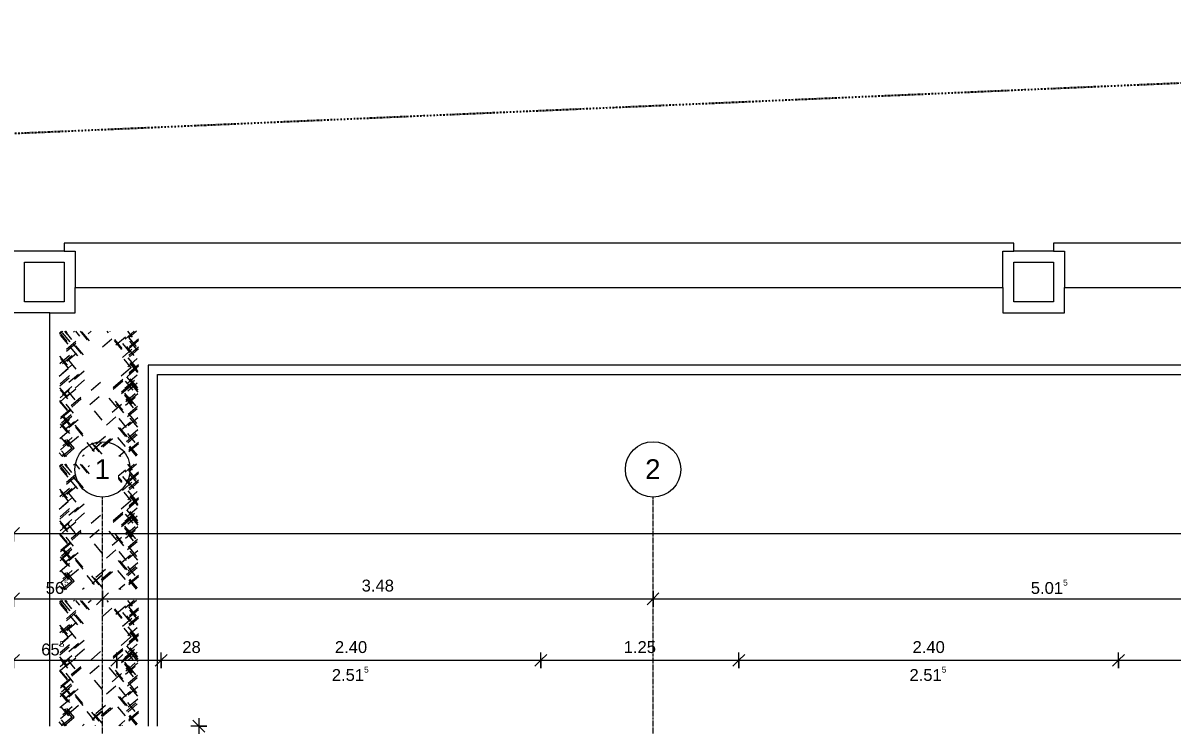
# Model space of a CAD drawing. Header units: millimetres. Extents: x -83 to 30397, y 298 to 25043.
# Drawn here: x 5710 to 12976, y 17006 to 21446 of the extents above; entities that cross this region are included whole.
import ezdxf

# ---------------------------------------------------------------- set-up
doc = ezdxf.new("R2010")
doc.units = ezdxf.units.MM
for name, pattern in [('Dash dot', [21, 10, -5, 1, -5]), ('Double dash', [55, 20, -5, 10, -5, 10, -5]), ('Grid Line', [22.225, 12.7, -3.175, 3.175, -3.175])]:
    doc.linetypes.add(name, pattern=pattern)
for name, color, linetype, lineweight in [('A-ANNO-DIMS', 211, 'Continuous', 9), ('A-ANNO-DIMS-50', 211, 'Continuous', 9), ('A-DETL-THIN', 151, 'Continuous', 9), ('A-GENM', 13, 'Continuous', 9), ('C-PROP-LINE', 91, 'Double dash', 25), ('G-IMPT', 8, 'Continuous', 9), ('S-GRID', 1, 'Continuous', 9), ('S-GRID-IDEN', 1, 'Continuous', 9)]:
    doc.layers.add(name, color=color, linetype=linetype, lineweight=lineweight)
doc.styles.add('Arial', font='arial.ttf', dxfattribs={"height": 75})
doc.styles.add('Arial_10', font='arial.ttf', dxfattribs={"height": 125})
doc.dimstyles.new('ANNOTATION_1_5MM_BLACK', dxfattribs={"dimscale": 304.8, "dimtxt": 76.519455, "dimasz": 0.246063, "dimexe": 0.164042, "dimexo": 0.0625, "dimgap": 0.065617, "dimtad": 1, "dimdec": 1, "dimlfac": 0.1, "dimrnd": 0.5, "dimdsep": 46, "dimtxsty": 'Arial', "dimblk1": 'OBLIQUE', "dimblk2": 'OBLIQUE', "dimsah": 1, "dimcen": 0.09, "dimdle": 0.164042, "dimazin": 0, "dimtfac": 1, "dimtdec": 4, "dimtix": 1, "dimtmove": 2, "dimatfit": 3, "dimfxl": 0.164042, "dimfxlon": 1, "dimtvp": 1, "dimtolj": 1, "dimtzin": 0, "dimarcsym": 2})
doc.dimstyles.new('ANNOTATION_1_5MM_BLACK_1', dxfattribs={"dimscale": 304.8, "dimtxt": 76.519455, "dimasz": 0.246063, "dimexe": 0.164042, "dimexo": 0.0625, "dimgap": 0.065617, "dimtad": 1, "dimlfac": 0.001, "dimrnd": 0.005, "dimzin": 0, "dimdsep": 46, "dimtxsty": 'Arial', "dimblk1": 'OBLIQUE', "dimblk2": 'OBLIQUE', "dimsah": 1, "dimcen": 0.09, "dimdle": 0.164042, "dimazin": 0, "dimtfac": 1, "dimtdec": 4, "dimtix": 1, "dimtmove": 0, "dimatfit": 3, "dimfxl": 0.164042, "dimfxlon": 1, "dimtvp": 1, "dimtolj": 1, "dimtzin": 0, "dimarcsym": 2})
doc.dimstyles.new('ANNOTATION_1_5MM_BLACK_2', dxfattribs={"dimscale": 304.8, "dimtxt": 76.519455, "dimasz": 0.246063, "dimexe": 0.164042, "dimexo": 0.0625, "dimgap": 0.065617, "dimtad": 1, "dimdec": 1, "dimlfac": 0.1, "dimrnd": 0.5, "dimdsep": 46, "dimtxsty": 'Arial', "dimblk1": 'OBLIQUE', "dimblk2": 'OBLIQUE', "dimsah": 1, "dimcen": 0.09, "dimdle": 0.164042, "dimazin": 0, "dimtfac": 1, "dimtdec": 4, "dimtix": 1, "dimtmove": 0, "dimatfit": 3, "dimfxl": 0.164042, "dimfxlon": 1, "dimtvp": 1, "dimtolj": 1, "dimtzin": 0, "dimarcsym": 2})

# ---------------------------------------------------------------- blocks, each defined once
blk = doc.blocks.new('HEDGE - B_Hecke_Plan_C_dwg-399853-N_F_ E_0')
at = {"layer": 'G-IMPT'}
for p, q in [((1, 487.5), (42.2, 439.6)), ((1, 473.6), (50.5, 416)), ((38, 463.2), (1, 432.5)), ((97.8, 486.8), (40.8, 439.6)), ((50.2, 499.3), (99.1, 442.4)), ((60.3, 499.3), (111.6, 439.6)), ((120, 493.8), (63, 446.5)), ((135.2, 447.9), (78.3, 400.7)), ((154.7, 472.9), (97.8, 425.7)), ((101.9, 499.3), (153.3, 439.6)), ((112.6, 499.3), (161.6, 442.4)), ((114.4, 459), (165.8, 399.3)), ((225.5, 482.6), (168.6, 435.4)), ((174.1, 492.4), (225.5, 432.7)), ((233.8, 456.3), (176.9, 409.1)), ((254.7, 497.9), (197.7, 450.7)), ((261.6, 495.1), (204.7, 447.9)), ((212.8, 499.3), (263, 441)), ((222.5, 499.3), (272.7, 441)), ((233.8, 450.7), (285.2, 391)), ((235.2, 489.6), (286.6, 429.9)), ((278.3, 492.4), (329.7, 432.7)), ((344.9, 474.3), (288, 427.1)), ((357.4, 495.1), (300.5, 447.9)), ((311.6, 474.3), (363, 414.6)), ((372.7, 497.9), (315.8, 450.7)), ((374.1, 466), (317.2, 418.8)), ((328.3, 492.4), (379.6, 432.7)), ((386.6, 497.9), (329.7, 450.7)), ((335.2, 453.5), (386.6, 393.8)), ((344.9, 453.5), (396.3, 393.8)), ((449.1, 460.4), (392.1, 413.2)), ((396.3, 496.5), (447.7, 436.8)), ((396.3, 479.9), (447.7, 420.2)), ((457.4, 460.4), (400.5, 413.2)), ((461.6, 460.4), (404.6, 413.2)), ((471.3, 484), (414.4, 436.8)), ((418.5, 478.5), (469.9, 418.8)), ((483.8, 468.8), (426.9, 421.6)), ((475.5, 493.8), (526.8, 434.1)), ((490.7, 491), (542.1, 431.3)), ((583.8, 489.6), (526.8, 442.4)), ((547.7, 495.1), (599, 435.4)), ((606, 495.1), (549.1, 447.9)), ((575.4, 450.7), (626.8, 391)), ((624, 495.1), (675.4, 435.4)), ((703.2, 479.9), (646.3, 432.7)), ((649, 484), (700.4, 424.3)), ((654.6, 492.4), (706, 432.7)), ((703.2, 499.3), (754.6, 439.6)), ((711.5, 499.3), (762.9, 439.6)), ((783.7, 493.8), (726.8, 446.5)), ((789.3, 488.2), (732.4, 441)), ((38, 417.4), (89.4, 357.7)), ((110.2, 398), (53.3, 350.7)), ((115.8, 395.2), (58.9, 348)), ((306, 400.7), (357.4, 341)), ((317.2, 400.7), (368.5, 341)), ((499.1, 402.1), (442.1, 354.9)), ((515.7, 407.7), (458.8, 360.5)), ((463, 393.8), (514.3, 334.1)), ((608.8, 424.3), (551.8, 377.1)), ((665.7, 420.2), (608.8, 373)), ((667.1, 429.9), (610.2, 382.7)), ((729.6, 417.4), (672.6, 370.2)), ((760.1, 413.2), (793, 375)), ((793, 389.7), (787.9, 385.5)), ((793, 400.1), (792.1, 399.3)), ((1.9, 321.6), (1, 320.8)), ((11.7, 310.5), (1, 301.6)), ((50.5, 332.7), (101.9, 273)), ((481, 363.2), (424.1, 316)), ((542.1, 357.7), (593.5, 298)), ((665.7, 291), (717.1, 231.3)), ((679.6, 324.4), (731, 264.7)), ((681, 335.5), (732.4, 275.8)), ((324.1, 260.5), (375.5, 200.8)), ((414.4, 252.2), (465.7, 192.5)), ((561.6, 270.2), (504.6, 223)), ((701.8, 267.4), (753.2, 207.7)), ((760.1, 223), (703.2, 175.8)), ((706, 267.4), (757.3, 207.7)), ((762.9, 252.2), (706, 205)), ((776.8, 270.2), (719.9, 223)), ((792.1, 227.2), (793, 226)), ((1, 200.2), (17.2, 181.4)), ((54.7, 178.6), (1, 134)), ((61.6, 189.7), (4.7, 142.5)), ((149.1, 152.2), (92.2, 105)), ((253.3, 156.4), (304.7, 96.7)), ((308.8, 159.1), (360.2, 99.4)), ((651.8, 148), (594.9, 100.8)), ((664.3, 150.8), (607.4, 103.6)), ((783.7, 157.8), (793, 146.9)), ((31.1, 128.6), (1, 103.6)), ((1, 95.7), (6.1, 89.7)), ((53.3, 80), (1, 36.6)), ((65.8, 105), (117.2, 45.3)), ((78.3, 105), (129.7, 45.3)), ((142.2, 139.7), (85.3, 92.5)), ((156.1, 116.1), (99.1, 68.9)), ((140.8, 107.8), (192.2, 48.1)), ((154.7, 80), (206.1, 20.3)), ((240.8, 106.4), (183.8, 59.2)), ((215.8, 77.2), (267.2, 17.5)), ((274.1, 120.3), (325.5, 60.6)), ((350.5, 80), (401.9, 20.3)), ((365.8, 103.6), (417.1, 43.9)), ((433.8, 100.8), (376.9, 53.6)), ((419.9, 135.5), (471.3, 75.8)), ((428.2, 138.3), (479.6, 78.6)), ((518.5, 89.7), (461.6, 42.5)), ((529.6, 74.5), (581, 14.8)), ((539.3, 80), (590.7, 20.3)), ((599, 77.2), (542.1, 30)), ((560.2, 118.9), (611.5, 59.2)), ((572.7, 95.3), (624, 35.6)), ((665.7, 120.3), (717.1, 60.6)), ((672.6, 81.4), (724, 21.7)), ((740.7, 95.3), (683.8, 48.1)), ((743.5, 82.8), (686.5, 35.6)), ((740.7, 78.6), (792.1, 18.9)), ((742.1, 92.5), (793.5, 32.8)), ((10.3, 49.5), (1, 41.7)), ((18.6, 49.5), (1, 34.8)), ((1, 23), (20, 0.9)), ((1, 14.5), (10.3, 3.6)), ((65.8, 49.5), (8.9, 2.3)), ((67.2, 67.5), (10.3, 20.3)), ((82.5, 55), (25.5, 7.8)), ((154.7, 63.3), (206.1, 3.6)), ((214.4, 50.9), (157.5, 3.6)), ((231.1, 56.4), (174.1, 9.2)), ((238, 56.4), (287.1, -0.7)), ((281, 64.7), (332.4, 5)), ((296.3, 62), (347.7, 2.3)), ((414.4, 50.9), (357.4, 3.6)), ((369.9, 64.7), (421.3, 5)), ((428.2, 53.6), (371.3, 6.4)), ((394.9, 64.7), (446.3, 5)), ((496.3, 50.9), (439.4, 3.6)), ((501.8, 50.9), (444.9, 3.6)), ((493.5, 70.3), (544.9, 10.6)), ((503.2, 67.5), (554.6, 7.8)), ((592.1, 64.7), (535.2, 17.5)), ((558.8, 64.7), (610.2, 5)), ((643.5, 53.6), (586.5, 6.4)), ((646.3, 66.1), (589.3, 18.9)), ((628.2, 63.3), (679.6, 3.6)), ((729.6, 59.2), (672.6, 12)), ((697.6, 66.1), (749, 6.4)), ((793, 45.5), (756, 14.8)), ((793, 19.6), (768.5, -0.7)), ((793, 35.2), (776.8, 21.7))]:
    blk.add_line(p, q, dxfattribs=at)
blk = doc.blocks.new('HEDGE - HEDGE-399856-N_F_ E_0')
blk.add_blockref('HEDGE - B_Hecke_Plan_C_dwg-399853-N_F_ E_0', (0, 0))
blk = doc.blocks.new('Family - ___-602283-N_F_ E_0')
at = {"layer": 'C-PROP-LINE', "color": 1, "linetype": 'Dash dot'}
blk.add_line((2239.4, 20601.9), (21766.1, 21446.4), dxfattribs=at)
blk = doc.blocks.new('DIMBLOCK1-N_F_ E_0')
at = {"layer": 'A-ANNO-DIMS-50'}
for p, q in [((5649.4, 17371.3), (5649.4, 17471.3)), ((5649.4, 17421.3), (5686.9, 17458.8)), ((6302.4, 17371.3), (6302.4, 17471.3)), ((6302.4, 17421.3), (6339.9, 17458.8)), ((5599.4, 17421.3), (6302.4, 17421.3)), ((5649.4, 17421.3), (5611.9, 17383.8)), ((5649.4, 17421.3), (5649.4, 17371.3)), ((6302.4, 17421.3), (6264.9, 17383.8)), ((6302.4, 17421.3), (6302.4, 17371.3))]:
    blk.add_line(p, q, dxfattribs=at)
at = {"layer": 'A-ANNO-DIMS-50', "color": 0, "insert": (5825.2, 17542.2), "char_height": 75, "width": 186.397, "attachment_point": 1, "line_spacing_factor": 0.941778, "style": 'Arial'}
blk.add_mtext('65\\A2\\H0.5x;\\S5^  ;\\H2x;', dxfattribs=at)
blk = doc.blocks.new('_Oblique')
at = {"color": 0, "linetype": 'ByBlock', "lineweight": -2}
blk.add_line((-0.5, -0.5), (0.5, 0.5), dxfattribs=at)
blk = doc.blocks.new('DIMBLOCK2-N_F_ E_0')
at = {"layer": 'A-ANNO-DIMS-50'}
for p, q in [((6302.4, 17371.3), (6302.4, 17471.3)), ((6302.4, 17421.3), (6339.9, 17458.8)), ((6582.4, 17371.3), (6582.4, 17471.3)), ((6582.4, 17421.3), (6619.9, 17458.8)), ((6302.4, 17421.3), (6264.9, 17383.8)), ((6302.4, 17421.3), (6582.4, 17421.3)), ((6302.4, 17421.3), (6302.4, 17371.3)), ((6582.4, 17421.3), (6544.9, 17383.8)), ((6582.4, 17421.3), (6582.4, 17371.3))]:
    blk.add_line(p, q, dxfattribs=at)
at = {"layer": 'A-ANNO-DIMS-50', "color": 0, "insert": (6716.5, 17542.2), "char_height": 75, "width": 139.568, "attachment_point": 1, "line_spacing_factor": 0.941778, "style": 'Arial'}
blk.add_mtext('28', dxfattribs=at)
blk = doc.blocks.new('DIMBLOCK3-N_F_ E_0')
at = {"layer": 'A-ANNO-DIMS-50'}
for p, q in [((6582.4, 17371.3), (6582.4, 17471.3)), ((6582.4, 17421.3), (6619.9, 17458.8)), ((8982.4, 17371.3), (8982.4, 17471.3)), ((8982.4, 17421.3), (9019.9, 17458.8)), ((6582.4, 17421.3), (6544.9, 17383.8)), ((6582.4, 17421.3), (8982.4, 17421.3)), ((6582.4, 17421.3), (6582.4, 17371.3)), ((8982.4, 17421.3), (8944.9, 17383.8)), ((8982.4, 17421.3), (8982.4, 17371.3))]:
    blk.add_line(p, q, dxfattribs=at)
at = {"layer": 'A-ANNO-DIMS-50', "color": 0, "char_height": 75, "attachment_point": 1, "line_spacing_factor": 0.941778, "style": 'Arial'}
for s, insert, width in [('2.40', (7680.6, 17542.2), 244.244), ('2.51\\A2\\H0.5x;\\S5^  ;\\H2x;', (7661.1, 17381), 291.073)]:
    blk.add_mtext(s, dxfattribs=dict(at, insert=insert, width=width))
blk = doc.blocks.new('DIMBLOCK4-N_F_ E_0')
at = {"layer": 'A-ANNO-DIMS-50'}
for p, q in [((8982.4, 17371.3), (8982.4, 17471.3)), ((8982.4, 17421.3), (9019.9, 17458.8)), ((10232.4, 17371.3), (10232.4, 17471.3)), ((10232.4, 17421.3), (10269.9, 17458.8)), ((8982.4, 17421.3), (8944.9, 17383.8)), ((8982.4, 17421.3), (10232.4, 17421.3)), ((8982.4, 17421.3), (8982.4, 17371.3)), ((10232.4, 17421.3), (10194.9, 17383.8)), ((10232.4, 17421.3), (10232.4, 17371.3))]:
    blk.add_line(p, q, dxfattribs=at)
at = {"layer": 'A-ANNO-DIMS-50', "color": 0, "insert": (9505.6, 17542.2), "char_height": 75, "width": 244.244, "attachment_point": 1, "line_spacing_factor": 0.941778, "style": 'Arial'}
blk.add_mtext('1.25', dxfattribs=at)
blk = doc.blocks.new('DIMBLOCK5-N_F_ E_0')
at = {"layer": 'A-ANNO-DIMS-50'}
for p, q in [((10232.4, 17371.3), (10232.4, 17471.3)), ((10232.4, 17421.3), (10269.9, 17458.8)), ((12632.4, 17371.3), (12632.4, 17471.3)), ((12632.4, 17421.3), (12669.9, 17458.8)), ((10232.4, 17421.3), (10194.9, 17383.8)), ((10232.4, 17421.3), (12632.4, 17421.3)), ((10232.4, 17421.3), (10232.4, 17371.3)), ((12632.4, 17421.3), (12594.9, 17383.8)), ((12632.4, 17421.3), (12632.4, 17371.3))]:
    blk.add_line(p, q, dxfattribs=at)
at = {"layer": 'A-ANNO-DIMS-50', "color": 0, "char_height": 75, "attachment_point": 1, "line_spacing_factor": 0.941778, "style": 'Arial'}
for s, insert, width in [('2.40', (11330.6, 17542.2), 244.244), ('2.51\\A2\\H0.5x;\\S5^  ;\\H2x;', (11311.1, 17381), 291.073)]:
    blk.add_mtext(s, dxfattribs=dict(at, insert=insert, width=width))
blk = doc.blocks.new('DIMBLOCK6-N_F_ E_0')
at = {"layer": 'A-ANNO-DIMS-50'}
for p, q in [((12632.4, 17371.3), (12632.4, 17471.3)), ((12632.4, 17421.3), (12669.9, 17458.8)), ((14597.4, 17371.3), (14597.4, 17471.3)), ((14597.4, 17421.3), (14634.9, 17458.8)), ((12632.4, 17421.3), (12594.9, 17383.8)), ((12632.4, 17421.3), (14597.4, 17421.3)), ((12632.4, 17421.3), (12632.4, 17371.3)), ((14597.4, 17421.3), (14559.9, 17383.8)), ((14597.4, 17421.3), (14597.4, 17371.3))]:
    blk.add_line(p, q, dxfattribs=at)
at = {"layer": 'A-ANNO-DIMS-50', "color": 0, "insert": (13493.6, 17542.2), "char_height": 75, "width": 291.073, "attachment_point": 1, "line_spacing_factor": 0.941778, "style": 'Arial'}
blk.add_mtext('1.96\\A2\\H0.5x;\\S5^  ;\\H2x;', dxfattribs=at)
blk = doc.blocks.new('DIMBLOCK16-N_F_ E_0')
at = {"layer": 'A-ANNO-DIMS-50'}
for p, q in [((5649.4, 18172.4), (5649.4, 18272.4)), ((5649.4, 18222.4), (5686.9, 18259.9)), ((20820.4, 18172.4), (20820.4, 18272.4)), ((20820.4, 18222.4), (20857.9, 18259.9)), ((5599.4, 18222.4), (20870.4, 18222.4)), ((5649.4, 18222.4), (5611.9, 18184.9)), ((5649.4, 18222.4), (5649.4, 18172.4)), ((20820.4, 18222.4), (20782.9, 18184.9)), ((20820.4, 18222.4), (20820.4, 18172.4))]:
    blk.add_line(p, q, dxfattribs=at)
at = {"layer": 'A-ANNO-DIMS-50', "color": 0, "insert": (13104, 18343.3), "char_height": 75, "width": 314.028, "attachment_point": 1, "line_spacing_factor": 0.941778, "style": 'Arial'}
blk.add_mtext('15.17', dxfattribs=at)
blk = doc.blocks.new('Quadrillage - M_Grid Head - Circle_3_5-489728-N_F_ E_0')
at = {"layer": 'S-GRID-IDEN'}
blk.add_circle((0, 0), 3.5, dxfattribs=at)
blk = doc.blocks.new('DIMBLOCK43-N_F_ E_0')
at = {"layer": 'A-ANNO-DIMS-50'}
for p, q in [((6870.7, 17005.5), (6770.7, 17005.5)), ((6820.7, 17005.5), (6783.2, 17043)), ((6820.7, 17055.5), (6820.7, 16442.5)), ((6820.7, 17005.5), (6858.2, 16968)), ((6820.7, 17005.5), (6870.7, 17005.5)), ((6870.7, 16442.5), (6770.7, 16442.5)), ((6820.7, 16442.5), (6783.2, 16480)), ((6820.7, 16442.5), (6858.2, 16405)), ((6820.7, 16442.5), (6870.7, 16442.5))]:
    blk.add_line(p, q, dxfattribs=at)
at = {"layer": 'A-ANNO-DIMS-50', "color": 0, "insert": (6699.8, 16646.3), "char_height": 75, "width": 186.397, "attachment_point": 1, "rotation": 90, "line_spacing_factor": 0.941778, "style": 'Arial'}
blk.add_mtext('56\\A2\\H0.5x;\\S5^  ;\\H2x;', dxfattribs=at)
blk = doc.blocks.new('DIMBLOCK66-N_F_ E_0')
at = {"layer": 'A-ANNO-DIMS-50'}
for p, q in [((5599.4, 17809.8), (6212.4, 17809.8)), ((5649.4, 17809.8), (5611.9, 17772.3)), ((5649.4, 17759.8), (5649.4, 17859.8)), ((5649.4, 17809.8), (5686.9, 17847.3)), ((5649.4, 17809.8), (5649.4, 17759.8)), ((6212.4, 17809.8), (6174.9, 17772.3)), ((6212.4, 17859.8), (6212.4, 17759.8)), ((6212.4, 17809.8), (6212.4, 17859.8)), ((6212.4, 17809.8), (6249.9, 17847.3))]:
    blk.add_line(p, q, dxfattribs=at)
at = {"layer": 'A-ANNO-DIMS-50', "color": 0, "insert": (5853.2, 17930.7), "char_height": 75, "width": 186.397, "attachment_point": 1, "line_spacing_factor": 0.941778, "style": 'Arial'}
blk.add_mtext('56\\A2\\H0.5x;\\S5^  ;\\H2x;', dxfattribs=at)
blk = doc.blocks.new('DIMBLOCK67-N_F_ E_0')
at = {"layer": 'A-ANNO-DIMS-50'}
for p, q in [((6212.4, 17809.8), (6174.9, 17772.3)), ((6212.4, 17859.8), (6212.4, 17759.8)), ((6212.4, 17809.8), (6212.4, 17859.8)), ((6212.4, 17809.8), (6249.9, 17847.3)), ((6212.4, 17809.8), (9690.9, 17809.8)), ((9690.9, 17809.8), (9653.4, 17772.3)), ((9690.9, 17859.8), (9690.9, 17759.8)), ((9690.9, 17809.8), (9690.9, 17859.8)), ((9690.9, 17809.8), (9728.4, 17847.3))]:
    blk.add_line(p, q, dxfattribs=at)
at = {"layer": 'A-ANNO-DIMS-50', "color": 0, "insert": (7849.8, 17930.7), "char_height": 75, "width": 244.244, "attachment_point": 1, "line_spacing_factor": 0.941778, "style": 'Arial'}
blk.add_mtext('3.48', dxfattribs=at)
blk = doc.blocks.new('DIMBLOCK68-N_F_ E_0')
at = {"layer": 'A-ANNO-DIMS-50'}
for p, q in [((9690.9, 17809.8), (9653.4, 17772.3)), ((9690.9, 17859.8), (9690.9, 17759.8)), ((9690.9, 17809.8), (9690.9, 17859.8)), ((9690.9, 17809.8), (9728.4, 17847.3)), ((9690.9, 17809.8), (14707.4, 17809.8)), ((14707.4, 17809.8), (14669.9, 17772.3)), ((14707.4, 17859.8), (14707.4, 17759.8)), ((14707.4, 17809.8), (14707.4, 17859.8)), ((14707.4, 17809.8), (14744.9, 17847.3))]:
    blk.add_line(p, q, dxfattribs=at)
at = {"layer": 'A-ANNO-DIMS-50', "color": 0, "insert": (12077.8, 17930.7), "char_height": 75, "width": 291.073, "attachment_point": 1, "line_spacing_factor": 0.941778, "style": 'Arial'}
blk.add_mtext('5.01\\A2\\H0.5x;\\S5^  ;\\H2x;', dxfattribs=at)

msp = doc.modelspace()

# ---------------------------------------------------------------- linework, layer by layer
at = {"layer": 'A-DETL-THIN'}
for p, q in [((11970.354, 20055.509), (5970.354, 20055.509)), ((5970.354, 20055.509), (5970.354, 20005.509)), ((11970.354, 20005.509), (11970.354, 20055.509)), ((18850.354, 20055.509), (12220.354, 20055.509)), ((12220.354, 20055.509), (12220.354, 20005.509)), ((5970.354, 20005.509), (5650.354, 20005.509)), ((5970.354, 20005.509), (6040.354, 20005.509)), ((6040.354, 20005.509), (6040.354, 19775.509)), ((11900.354, 19775.509), (11900.354, 20005.509)), ((11900.354, 20005.509), (11970.354, 20005.509)), ((12220.354, 20005.509), (11970.354, 20005.509)), ((12220.354, 20005.509), (12290.354, 20005.509)), ((12290.354, 20005.509), (12290.354, 19775.509)), ((5720.354, 19935.509), (5970.354, 19935.509)), ((5720.354, 19685.509), (5720.354, 19935.509)), ((5970.354, 19935.509), (5970.354, 19685.509)), ((11970.354, 19935.509), (12220.354, 19935.509)), ((11970.354, 19685.509), (11970.354, 19935.509)), ((12220.354, 19935.509), (12220.354, 19685.509)), ((6040.354, 19615.509), (6040.354, 19775.509)), ((6040.354, 19775.509), (11900.354, 19775.509)), ((11900.354, 19775.509), (11900.354, 19615.509)), ((12290.354, 19615.509), (12290.354, 19775.509)), ((12290.354, 19775.509), (18780.354, 19775.509)), ((5970.354, 19685.509), (5720.354, 19685.509)), ((12220.354, 19685.509), (11970.354, 19685.509)), ((5880.354, 19615.509), (5650.354, 19615.509)), ((5880.354, 19615.509), (6040.354, 19615.509)), ((5880.354, 17005.509), (5880.354, 19615.509)), ((11900.354, 19615.509), (12290.354, 19615.509)), ((18790.354, 19285.509), (6500.354, 19285.509)), ((6500.354, 19285.509), (6500.354, 17005.509)), ((6560.354, 17005.509), (6560.354, 19225.509)), ((6560.354, 19225.509), (18850.354, 19225.509))]:
    msp.add_line(p, q, dxfattribs=at)
at = {"layer": 'S-GRID', "linetype": 'Grid Line'}
for p, q in [((6212.354, 4601.222), (6212.354, 18451.704)), ((9690.854, 4601.222), (9690.854, 18451.704))]:
    msp.add_line(p, q, dxfattribs=at)

# ---------------------------------------------------------------- block references
at = {"layer": 'A-GENM', "rotation": 270.0000000000001}
for p in [(5939.354, 19500.509), (5939.354, 18660.509), (5939.354, 17800.509)]:
    msp.add_blockref('HEDGE - HEDGE-399856-N_F_ E_0', p, dxfattribs=at)
at = {"layer": 'C-PROP-LINE', "color": 1, "linetype": 'Dash dot'}
msp.add_blockref('Family - ___-602283-N_F_ E_0', (0, 0), dxfattribs=at)
at = {"layer": 'S-GRID-IDEN', "xscale": 49.99999999999998, "yscale": 49.99999999999998, "zscale": 49.99999999999998}
for p in [(6212.354, 18626.704), (9690.854, 18626.704)]:
    msp.add_blockref('Quadrillage - M_Grid Head - Circle_3_5-489728-N_F_ E_0', p, dxfattribs=at)

# ---------------------------------------------------------------- dimensions: what is measured, and where the dimension line sits
at = {"layer": 'A-ANNO-DIMS'}
for base, p1, p2, override, picture, middle in [((20820.354, 18222.394), (5649.354, 18172.394), (20820.354, 18172.394), {"dimpost": '<>', "dimfxl": 15171}, 'DIMBLOCK16-N_F_ E_0', (13234.854, 18280.687)), ((9690.854, 17809.839), (6212.354, 17859.839), (9690.854, 17859.839), {"dimpost": '<>', "dimfxl": 3478.5}, 'DIMBLOCK67-N_F_ E_0', (7951.604, 17868.158)), ((10232.354, 17421.323), (8982.354, 17371.323), (10232.354, 17371.323), {"dimpost": '<>', "dimfxl": 1250}, 'DIMBLOCK4-N_F_ E_0', (9607.354, 17479.616))]:
    dim = msp.add_linear_dim(base=base, p1=p1, p2=p2, dimstyle='ANNOTATION_1_5MM_BLACK_1', override=override, dxfattribs=at)
    dim.commit()
    dim.dimension.update_dxf_attribs({"geometry": picture, "text_midpoint": middle})
for base, p1, p2, text, dimstyle, override, picture, middle in [((6212.354, 17809.839), (5649.354, 17759.839), (6212.354, 17859.839), '\\A1;56\\Q;{\\A1;{\\H0.5x;\\S5^ ;}}', 'ANNOTATION_1_5MM_BLACK_2', {"dimpost": '<>', "dimfxl": 571.812032}, 'DIMBLOCK66-N_F_ E_0', (5930.854, 17868.132)), ((14707.354, 17809.839), (9690.854, 17859.839), (14707.354, 17859.839), '\\A1;5.01\\Q;{\\A1;{\\H0.5x;\\S5^ ;}}', 'ANNOTATION_1_5MM_BLACK_1', {"dimpost": '<>', "dimfxl": 5016.5}, 'DIMBLOCK68-N_F_ E_0', (12199.104, 17868.132)), ((8982.354, 17421.323), (6582.354, 17371.323), (8982.354, 17371.323), '2.40\\X\\A1;2.51\\Q;{\\A1;{\\H0.5x;\\S5^ ;}}', 'ANNOTATION_1_5MM_BLACK_1', {"dimpost": '<>', "dimfxl": 2400}, 'DIMBLOCK3-N_F_ E_0', (7782.354, 17421.323)), ((12632.354, 17421.323), (10232.354, 17371.323), (12632.354, 17371.323), '2.40\\X\\A1;2.51\\Q;{\\A1;{\\H0.5x;\\S5^ ;}}', 'ANNOTATION_1_5MM_BLACK_1', {"dimpost": '<>', "dimfxl": 2400}, 'DIMBLOCK5-N_F_ E_0', (11432.354, 17421.323)), ((14597.354, 17421.323), (12632.354, 17371.323), (14597.354, 17371.323), '\\A1;1.96\\Q;{\\A1;{\\H0.5x;\\S5^ ;}}', 'ANNOTATION_1_5MM_BLACK_1', {"dimpost": '<>', "dimfxl": 1965}, 'DIMBLOCK6-N_F_ E_0', (13614.854, 17479.616))]:
    dim = msp.add_linear_dim(base=base, p1=p1, p2=p2, text=text, dimstyle=dimstyle, override=override, dxfattribs=at)
    dim.commit()
    dim.dimension.update_dxf_attribs({"geometry": picture, "text_midpoint": middle})
dim = msp.add_linear_dim(base=(6302.354, 17421.323), p1=(5649.354, 17371.323), p2=(6302.354, 17371.323), text='\\A1;65\\Q;{\\A1;{\\H0.5x;\\S5^ ;}}', dimstyle='ANNOTATION_1_5MM_BLACK', override={"dimpost": '<>', "dimfxl": 653}, dxfattribs=at)
dim.commit()
dim.dimension.update_dxf_attribs({"geometry": 'DIMBLOCK1-N_F_ E_0', "text_midpoint": (5918.349, 17492.222), "dimtype": 160})
dim = msp.add_linear_dim(base=(6582.354, 17421.323), p1=(6302.354, 17371.323), p2=(6582.354, 17371.323), dimstyle='ANNOTATION_1_5MM_BLACK', override={"dimpost": '<>', "dimfxl": 280}, dxfattribs=at)
dim.commit()
dim.dimension.update_dxf_attribs({"geometry": 'DIMBLOCK2-N_F_ E_0', "text_midpoint": (6786.322, 17492.222), "dimtype": 160})
dim = msp.add_linear_dim(base=(6820.678, 16442.509), p1=(6870.678, 17005.509), p2=(6870.678, 16442.509), angle=90, text='\\A1;56\\Q;{\\A1;{\\H0.5x;\\S5^ ;}}', dimstyle='ANNOTATION_1_5MM_BLACK_2', override={"dimpost": '<>', "dimfxl": 563}, dxfattribs=at)
dim.commit()
dim.dimension.update_dxf_attribs({"geometry": 'DIMBLOCK43-N_F_ E_0', "text_midpoint": (6762.385, 16724.009)})

# ---------------------------------------------------------------- next in the draw order: texts
at = {"layer": 'S-GRID-IDEN', "char_height": 125, "width": 116.24469, "attachment_point": 1, "style": 'Arial_10', "bg_fill": 3, "box_fill_scale": 1.25, "bg_fill_color": 256, "bg_fill_true_color": 13158600, "bg_fill_transparency": 0}
for s, insert in [('1', (6162.543, 18690.914)), ('2', (9641.043, 18690.914))]:
    msp.add_mtext(s, dxfattribs=dict(at, insert=insert))

doc.saveas('drawing.dxf')
